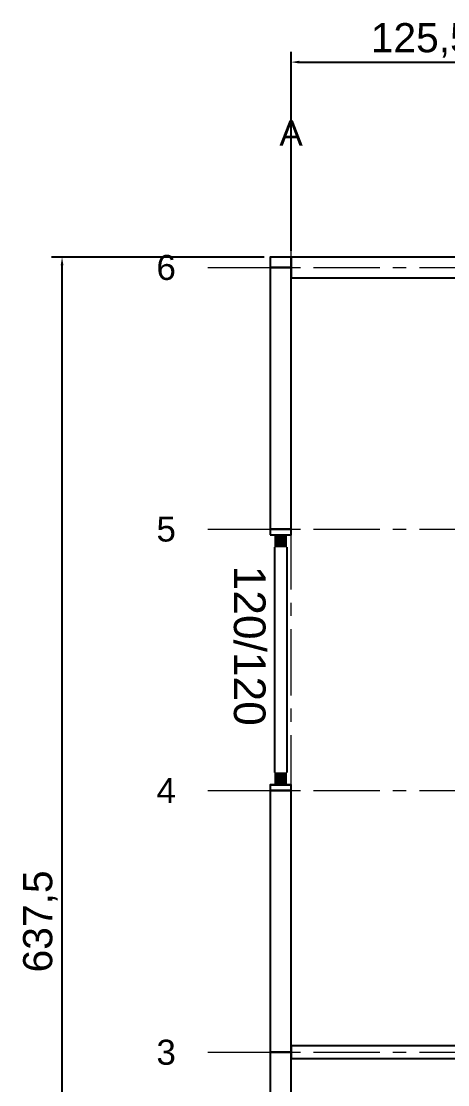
# Model space of a CAD drawing. Header units: centimetres. Extents: x -120 to 1933, y -1067 to 822.
# Drawn here: x -120 to 85, y 240 to 751 of the extents above; entities that cross this region are included whole.
import ezdxf
from ezdxf.enums import TextEntityAlignment as Align

# ---------------------------------------------------------------- set-up
doc = ezdxf.new("R2010")
doc.units = ezdxf.units.CM
doc.linetypes.add('CENTER', pattern=[50.8, 31.75, -6.35, 6.35, -6.35])
doc.layers.add('AKS', color=4, linetype='CENTER', lineweight=13)
for name, color, linetype in [('AKS_YAZI', 4, 'Continuous'), ('DIS_DUVAR_100', 30, 'Continuous'), ('IC_DUVAR_60', 30, 'Continuous'), ('KOSE_PROFIL_100', 8, 'Continuous'), ('OLCULER', 7, 'Continuous'), ('PENCERE', 10, 'Continuous')]:
    doc.layers.add(name, color=color, linetype=linetype)
doc.styles.get("Standard").update_dxf_attribs({"font": 'Arial.ttf'})
doc.dimstyles.new('ISO-25', dxfattribs={"dimtxt": 2.5, "dimasz": 2.5, "dimexe": 1.25, "dimexo": 0.625, "dimtad": 1, "dimtxsty": 'Standard', "dimcen": 2.5, "dimadec": 0, "dimazin": 0, "dimtfac": 1, "dimtmove": 0, "dimatfit": 3, "dimfxl": 1, "dimarcsym": 0})

# ---------------------------------------------------------------- blocks, each defined once
blk = doc.blocks.new('BOM_D01_DIS_DOLU_1255_H')
blk.add_lwpolyline([(0, 0), (125.5, 0), (125.5, 10), (0, 10)], close=True)
blk = doc.blocks.new('BOM_D01_DIS_DOLU_1255_V')
blk.add_lwpolyline([(0, 0), (10, 0), (10, 125.5), (0, 125.5)], close=True)
blk = doc.blocks.new('BOM_P01_PENCERE_1200x1200')
at = {"layer": 'PENCERE', "color": 1}
for p, q in [((53387.01, 8192.86), (53397.01, 8192.86)), ((53389.01, 8186.86), (53389.01, 8078.86)), ((53395.01, 8186.86), (53395.01, 8078.86)), ((53387.01, 8072.86), (53397.01, 8072.86))]:
    blk.add_line(p, q, dxfattribs=at)
for points in [[(53389.01, 8192.86), (53389.01, 8186.86), (53395.01, 8192.86), (53395.01, 8186.86)], [(53389.01, 8072.86), (53389.01, 8078.86), (53395.01, 8072.86), (53395.01, 8078.86)]]:
    blk.add_solid(points, dxfattribs=at)
at = {"layer": 'PENCERE', "color": 0, "lineweight": 25}
blk.add_text('120/120', height=15.217, rotation=270, dxfattribs=at).set_placement((53369.52, 8178.03))
blk = doc.blocks.new('BOM_D02_DIS_P120120_1255_V')
for points in [[(0, 122.75), (10, 122.75), (10, 125.5), (0, 125.5)], [(0, 0), (10, 0), (10, 2.75), (0, 2.75)]]:
    blk.add_lwpolyline(points, close=True)
blk.add_blockref('BOM_P01_PENCERE_1200x1200', (-53387.01, -8070.11))
blk = doc.blocks.new('BOM_B02_DIS_KOSE_100x50')
blk.add_lwpolyline([(0, 0), (10, 0), (10, 5), (0, 5)], close=True)
blk = doc.blocks.new('BOM_I01_IC_DOLU_1255_H')
blk.add_lwpolyline([(0, 0), (125.5, 0), (125.5, 6), (0, 6)], close=True)
blk = doc.blocks.new('*D48')
at = {"layer": 'Defpoints', "color": 0, "transparency": 16777216}
for p in [(-100, 637.5), (0, 637.5), (0, 0)]:
    blk.add_point(p, dxfattribs=at)
at = {"layer": 'OLCULER', "color": 0, "lineweight": -2, "transparency": 16777216}
for p, q in [((-3, 637.5), (-105, 637.5)), ((-100, 4), (-100, 633.5)), ((-3, 0), (-105, 0))]:
    blk.add_line(p, q, dxfattribs=at)
at = {"layer": 'OLCULER', "color": 0, "transparency": 16777216}
for points in [[(-100.67, 633.5), (-99.33, 633.5), (-100, 637.5)], [(-100.67, 4), (-99.33, 4), (-100, 0)]]:
    blk.add_solid(points, dxfattribs=at)
at = {"layer": 'OLCULER', "color": 0, "transparency": 16777216, "insert": (-110.41, 318.75), "char_height": 14, "attachment_point": 5, "rotation": 90}
blk.add_mtext('637,5', dxfattribs=at)
blk = doc.blocks.new('*D49')
at = {"layer": 'Defpoints', "color": 0, "transparency": 16777216}
for p in [(135.5, 731), (10, 637.5), (135.5, 637.5)]:
    blk.add_point(p, dxfattribs=at)
at = {"layer": 'OLCULER', "color": 0, "lineweight": -2, "transparency": 16777216}
for p, q in [((10, 640.5), (10, 736)), ((135.5, 640.5), (135.5, 736)), ((14, 731), (131.5, 731))]:
    blk.add_line(p, q, dxfattribs=at)
at = {"layer": 'OLCULER', "color": 0, "transparency": 16777216}
for points in [[(14, 731.67), (14, 730.33), (10, 731)], [(131.5, 731.67), (131.5, 730.33), (135.5, 731)]]:
    blk.add_solid(points, dxfattribs=at)
at = {"layer": 'OLCULER', "color": 0, "transparency": 16777216, "insert": (72.75, 741.41), "char_height": 14, "attachment_point": 5}
blk.add_mtext('125,5', dxfattribs=at)

msp = doc.modelspace()

# ---------------------------------------------------------------- linework, layer by layer
at = {"layer": 'AKS'}
for p, q in [((10, -30), (10, 675)), ((-30, 632.5), (800, 632.5)), ((-30, 507), (800, 507)), ((-30, 381.5), (800, 381.5)), ((-30, 256), (800, 256))]:
    msp.add_line(p, q, dxfattribs=at)

# ---------------------------------------------------------------- block references
at = {"layer": 'DIS_DUVAR_100'}
for name, p in [('BOM_D01_DIS_DOLU_1255_H', (10, 627.5)), ('BOM_D01_DIS_DOLU_1255_V', (0, 507)), ('BOM_D02_DIS_P120120_1255_V', (0, 381.5)), ('BOM_D01_DIS_DOLU_1255_V', (0, 256)), ('BOM_D01_DIS_DOLU_1255_V', (0, 130.5))]:
    msp.add_blockref(name, p, dxfattribs=at)
at = {"layer": 'IC_DUVAR_60'}
msp.add_blockref('BOM_I01_IC_DOLU_1255_H', (10, 253), dxfattribs=at)
at = {"layer": 'KOSE_PROFIL_100'}
msp.add_blockref('BOM_B02_DIS_KOSE_100x50', (0, 632.5), dxfattribs=at)

# ---------------------------------------------------------------- texts
at = {"layer": 'AKS_YAZI'}
for s, p in [('A', (10, 697)), ('6', (-50, 632.5)), ('5', (-50, 507)), ('4', (-50, 381.5)), ('3', (-50, 256))]:
    msp.add_text(s, height=12, dxfattribs=at).set_placement(p, align=Align.MIDDLE_CENTER)

# ---------------------------------------------------------------- dimensions: what is measured, and where the dimension line sits
at = {"layer": 'OLCULER'}
dim = msp.add_linear_dim(base=(135.5, 731), p1=(10, 637.5), p2=(135.5, 637.5), dimstyle='ISO-25', override={"dimtxt": 14, "dimasz": 4, "dimexe": 5, "dimexo": 3, "dimgap": 2, "dimtix": 1, "dimatfit": 1}, dxfattribs=at)
dim.commit()
dim.dimension.update_dxf_attribs({"geometry": '*D49', "text_midpoint": (72.75, 741.4134)})
dim = msp.add_linear_dim(base=(-100, 637.5), p1=(0, 0), p2=(0, 637.5), angle=90, dimstyle='ISO-25', override={"dimtxt": 14, "dimasz": 4, "dimexe": 5, "dimexo": 3, "dimgap": 2, "dimtix": 1, "dimatfit": 1}, dxfattribs=at)
dim.commit()
dim.dimension.update_dxf_attribs({"geometry": '*D48', "text_midpoint": (-110.4134, 318.75)})

doc.saveas('drawing.dxf')
